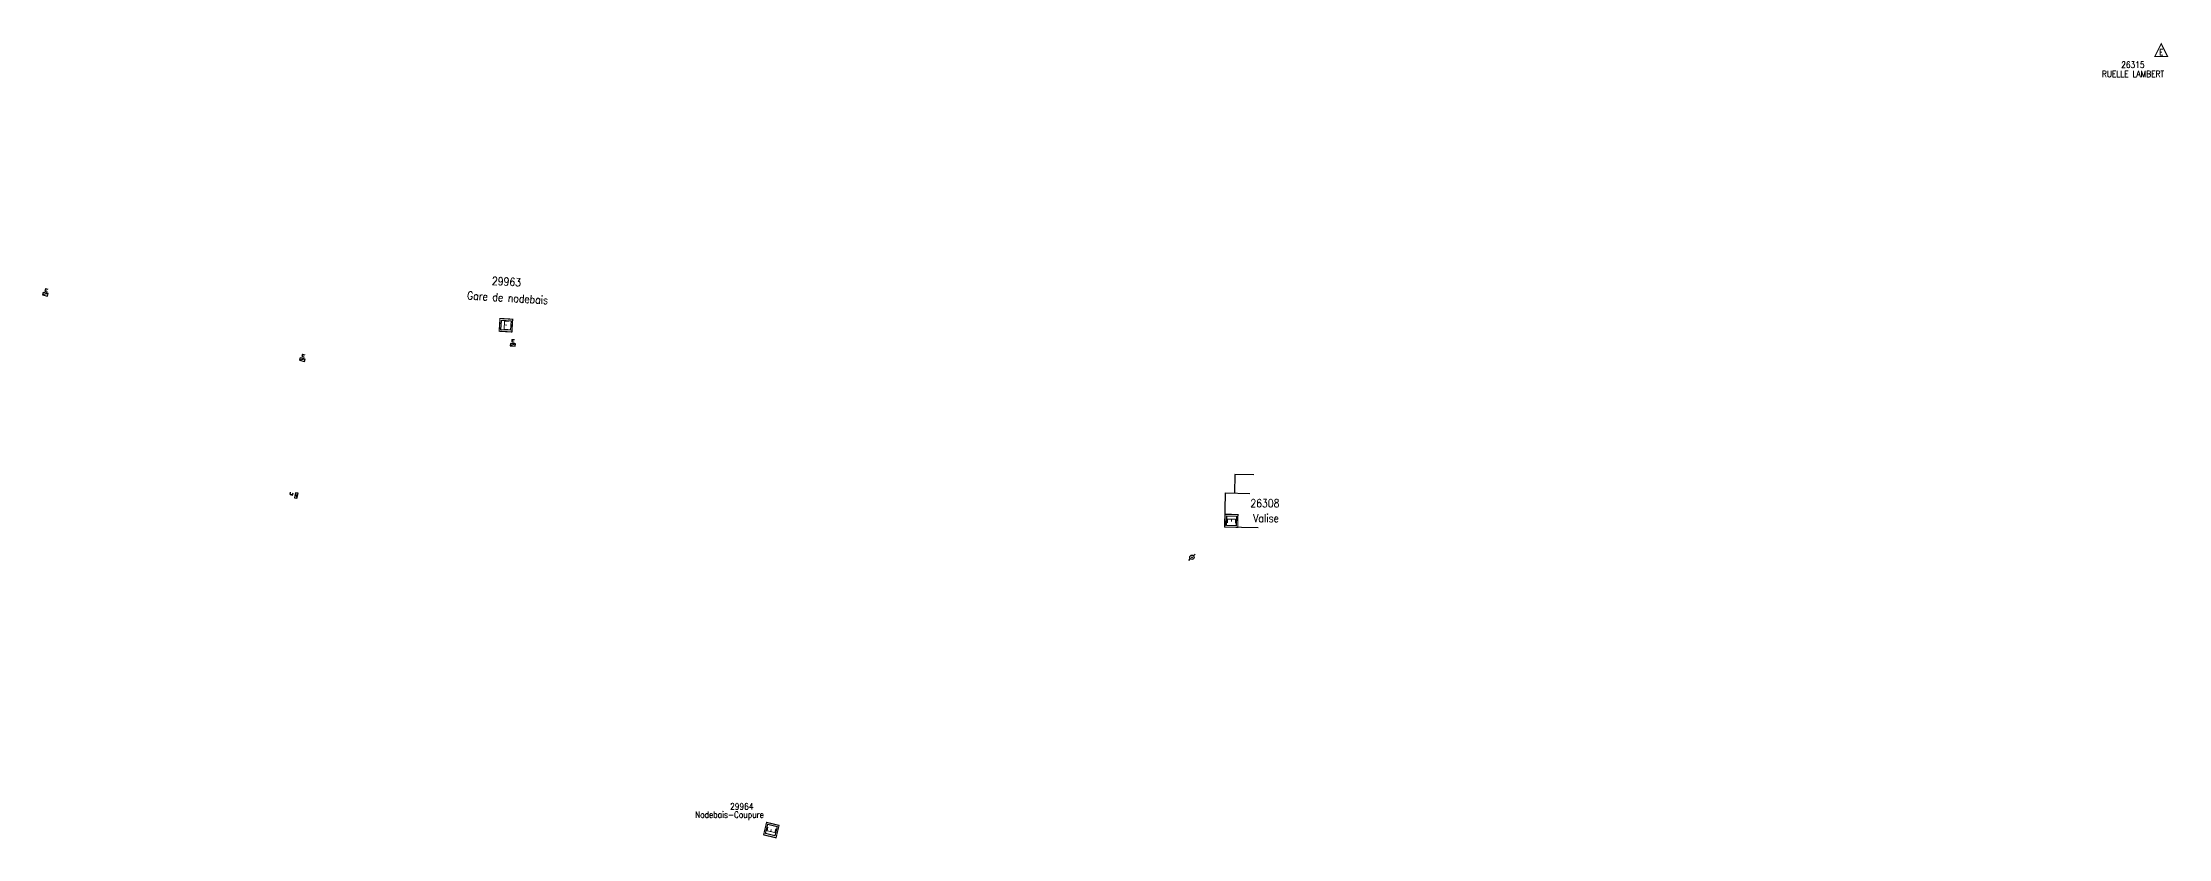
# Model space of a CAD drawing. Header units: millimetres. Extents: x 176073 to 176961, y 162049 to 162998.
# Drawn here: x 176297 to 176961, y 162749 to 162998 of the extents above; entities that cross this region are included whole.
import ezdxf
from ezdxf.enums import TextEntityAlignment as Align

# ---------------------------------------------------------------- set-up
doc = ezdxf.new("R2010")
doc.units = ezdxf.units.MM
doc.layers.get('0').update_dxf_attribs({"linetype": 'CONTINUOUS'})
for name, color, linetype in [('M_200', 7, 'CONTINUOUS'), ('W0101', 7, 'CONTINUOUS'), ('W0430', 7, 'CONTINUOUS'), ('W0473', 7, 'CONTINUOUS')]:
    doc.layers.add(name, color=color, linetype=linetype)
doc.styles.add('M_ROMANS', font='ROMANS.shx', dxfattribs={"width": 0.75})
doc.styles.get("Standard").update_dxf_attribs({"font": 'romans.shx', "width": 0.85})

# ---------------------------------------------------------------- blocks, each defined once
blk = doc.blocks.new('T430')
at = {"flags": 128}
for points in [[(0.8, 0.8), (-0.8, 0.8)], [(-0.8, 0.8), (-0.8, 0)], [(0.8, 0.8), (-0.8, 0)], [(-0.8, 0), (0.8, 0)], [(-0.4, 2.1), (0.4, 2.1)], [(-0.4, 2.1), (-0.4, 1.3)], [(-0.4, 1.7), (0, 1.7)], [(-0.4, 1.3), (0.4, 1.3)], [(0.8, 0), (0.8, 0.8)]]:
    blk.add_lwpolyline(points, dxfattribs=at)
blk = doc.blocks.new('*U8')
at = {"flags": 128}
for points in [[(0.8, 0.8), (-0.8, 0.8)], [(-0.8, 0.8), (-0.8, 0)], [(0.8, 0.8), (-0.8, 0)], [(-0.8, 0), (0.8, 0)], [(-0.16, 2.35), (0.64, 2.35)], [(-0.16, 2.35), (-0.16, 1.55)], [(-0.16, 1.95), (0.24, 1.95)], [(-0.16, 1.55), (0.64, 1.55)], [(0.8, 0), (0.8, 0.8)]]:
    blk.add_lwpolyline(points, dxfattribs=at)
blk = doc.blocks.new('M_200_57')
at = {"color": 0, "linetype": 'Continuous', "const_width": 0.35, "flags": 128}
blk.add_lwpolyline([(-2, -1.36), (0, 2.64), (2, -1.36)], close=True, dxfattribs=at)
at = {"color": 0, "linetype": 'Continuous', "width": 0.85}
blk.add_text('E', height=1.8, dxfattribs=at).set_placement((0, 0), align=Align.MIDDLE_CENTER)
for tag, p in [('NUM', (0, 15.7)), ('NOM', (0, 9.29))]:
    blk.add_attdef(tag, text='', height=4, dxfattribs=at).set_placement(p, align=Align.MIDDLE)
at = {"color": 0, "linetype": 'Continuous', "style": 'M_ROMANS', "width": 0.75, "flags": 3}
for tag, p in [('DEF_LEG', (0.01, -5.1)), ('DEF_COUP', (0.01, -7.6)), ('DEF_TYPE', (0.01, -10.1))]:
    blk.add_attdef(tag, text='', height=1.2, dxfattribs=at).set_placement(p, align=Align.MIDDLE)
blk = doc.blocks.new('M_200_56')
at = {"color": 0, "linetype": 'Continuous', "const_width": 0.35, "flags": 128}
blk.add_lwpolyline([(2, 2), (2, -2), (-2, -2), (-2, 2)], close=True, dxfattribs=at)
at = {"color": 0, "linetype": 'Continuous'}
blk.add_lwpolyline([(-1.5, 1.5), (1.5, 1.5), (1.5, -1.5), (-1.5, -1.5)], close=True, dxfattribs=at)
at = {"color": 0, "linetype": 'Continuous', "width": 0.85}
blk.add_text('E', height=2.5, dxfattribs=at).set_placement((0, 0), align=Align.MIDDLE_CENTER)
for tag, p in [('NUM', (0, 15.06)), ('NOM', (0, 8.65))]:
    blk.add_attdef(tag, text='', height=4, dxfattribs=at).set_placement(p, align=Align.MIDDLE)
at = {"color": 0, "linetype": 'Continuous', "style": 'M_ROMANS', "width": 0.75, "flags": 3}
for tag, p in [('DEF_LEG', (-0.13, -4.99)), ('DEF_COUP', (-0.13, -7.49)), ('DEF_TYPE', (-0.13, -9.99))]:
    blk.add_attdef(tag, text='', height=1.2, dxfattribs=at).set_placement(p, align=Align.MIDDLE)
blk = doc.blocks.new('T473')
for p, q in [((-0.166667, 0.166667), (0.166667, -0.166667)), ((-0.166667, -0.166667), (0.166667, 0.166667)), ((0.500001, 0.500001), (1.000002, 1.000002)), ((-1.000002, -1.000002), (-0.500001, -0.500001))]:
    blk.add_line(p, q)
blk.add_ellipse((0, 0), major_axis=(0.471405, 0.471405), ratio=1, start_param=5.4977871438, end_param=11.780972451)
blk = doc.blocks.new('M_200_59')
at = {"layer": 'M_200', "color": 0, "linetype": 'Continuous', "const_width": 0.35, "flags": 128}
blk.add_lwpolyline([(4, 4), (4, 0), (0, 0), (0, 4)], close=True, dxfattribs=at)
at = {"layer": 'M_200', "color": 0, "linetype": 'Continuous'}
blk.add_lwpolyline([(0.5, 3.5), (3.5, 3.5), (3.5, 0.5), (0.5, 0.5)], close=True, dxfattribs=at)
at = {"layer": 'M_200', "insert": (2, 2), "char_height": 2.5, "width": 4, "attachment_point": 5}
blk.add_mtext('E', dxfattribs=at)
at = {"layer": 'M_200', "color": 0, "linetype": 'Continuous', "width": 0.85}
for tag, p in [('NUM', (2, 17.06)), ('NOM', (2, 10.65))]:
    blk.add_attdef(tag, text='', height=4, dxfattribs=at).set_placement(p, align=Align.MIDDLE)
at = {"layer": 'M_200', "color": 0, "linetype": 'Continuous', "style": 'M_ROMANS', "width": 0.75, "flags": 3}
for tag, p in [('DEF_COUP', (1.87, -5.49)), ('DEF_LEG', (1.87, -2.99)), ('DEF_TYPE', (1.87, -7.99))]:
    blk.add_attdef(tag, text='', height=1.2, dxfattribs=at).set_placement(p, align=Align.MIDDLE)

msp = doc.modelspace()

# ---------------------------------------------------------------- linework, layer by layer
at = {"layer": 'W0101', "color": 252, "flags": 128}
for points in [[(176675.18, 162863.02), (176669.19, 162863.11), (176669.1, 162857.27)], [(176676.49, 162846.46), (176666.11, 162846.66), (176666.32, 162857.31), (176673.94, 162857.2)]]:
    msp.add_lwpolyline(points, dxfattribs=at)

# ---------------------------------------------------------------- block references
at = {"layer": 'M_200'}
ref = msp.add_blockref('M_200_57', (176958.69, 162995.07), dxfattribs=at)
ref.add_attrib('NUM', '26315', dxfattribs={"layer": '0', "color": 0, "linetype": 'Continuous', "height": 2, "width": 0.85}).set_placement((176949.85, 162991.15), align=Align.MIDDLE)
ref.add_attrib('NOM', 'RUELLE LAMBERT', dxfattribs={"layer": '0', "color": 0, "linetype": 'Continuous', "height": 2, "width": 0.85}).set_placement((176949.9, 162988.29), align=Align.MIDDLE)
ref = msp.add_blockref('M_200_56', (176441.43, 162909.74), dxfattribs=dict(at, rotation=356.5620225012653))
ref.add_attrib('NUM', '29963', dxfattribs={"layer": '0', "color": 0, "linetype": 'Continuous', "height": 2.5, "rotation": 356.56202, "width": 0.85}).set_placement((176441.61, 162923.38), align=Align.MIDDLE)
ref.add_attrib('NOM', 'Gare de nodebais', dxfattribs={"layer": '0', "color": 0, "linetype": 'Continuous', "height": 2.5, "rotation": 356.56202, "width": 0.85}).set_placement((176441.95, 162918.37), align=Align.MIDDLE)
ref = msp.add_blockref('M_200_59', (176666.19, 162850.66), dxfattribs=dict(at, rotation=268.8810884952372))
ref.add_attrib('NUM', '26308', dxfattribs={"color": 0, "linetype": 'Continuous', "height": 2.5, "width": 0.85}).set_placement((176678.61, 162854.1), align=Align.MIDDLE)
ref.add_attrib('NOM', 'Valise', dxfattribs={"color": 0, "linetype": 'Continuous', "height": 2.5, "width": 0.85}).set_placement((176678.96, 162849.47), align=Align.MIDDLE)
ref = msp.add_blockref('M_200_56', (176524.36, 162751.95), dxfattribs=dict(at, rotation=76.53742894668451))
ref.add_attrib('NUM', '29964', dxfattribs={"layer": '0', "color": 0, "linetype": 'Continuous', "height": 2, "width": 0.85}).set_placement((176515.14, 162759.34), align=Align.MIDDLE)
ref.add_attrib('NOM', 'Nodebais-Coupure', dxfattribs={"layer": '0', "color": 0, "linetype": 'Continuous', "height": 2, "width": 0.85}).set_placement((176511.28, 162756.48), align=Align.MIDDLE)
at = {"layer": 'W0430'}
for name, p, rotation in [('T430', (176297.39, 162919.05), 345.7561094627116), ('T430', (176443.55, 162903.21), 356.1294682151403), ('T430', (176377.67, 162898.58), 344.5206320085549), ('*U8', (176376.3, 162856.43), 77.1535925715759)]:
    msp.add_blockref(name, p, dxfattribs=dict(at, rotation=rotation))
at = {"layer": 'W0473', "color": 252}
msp.add_blockref('T473', (176655.79, 162837.21), dxfattribs=at)

doc.saveas('drawing.dxf')
